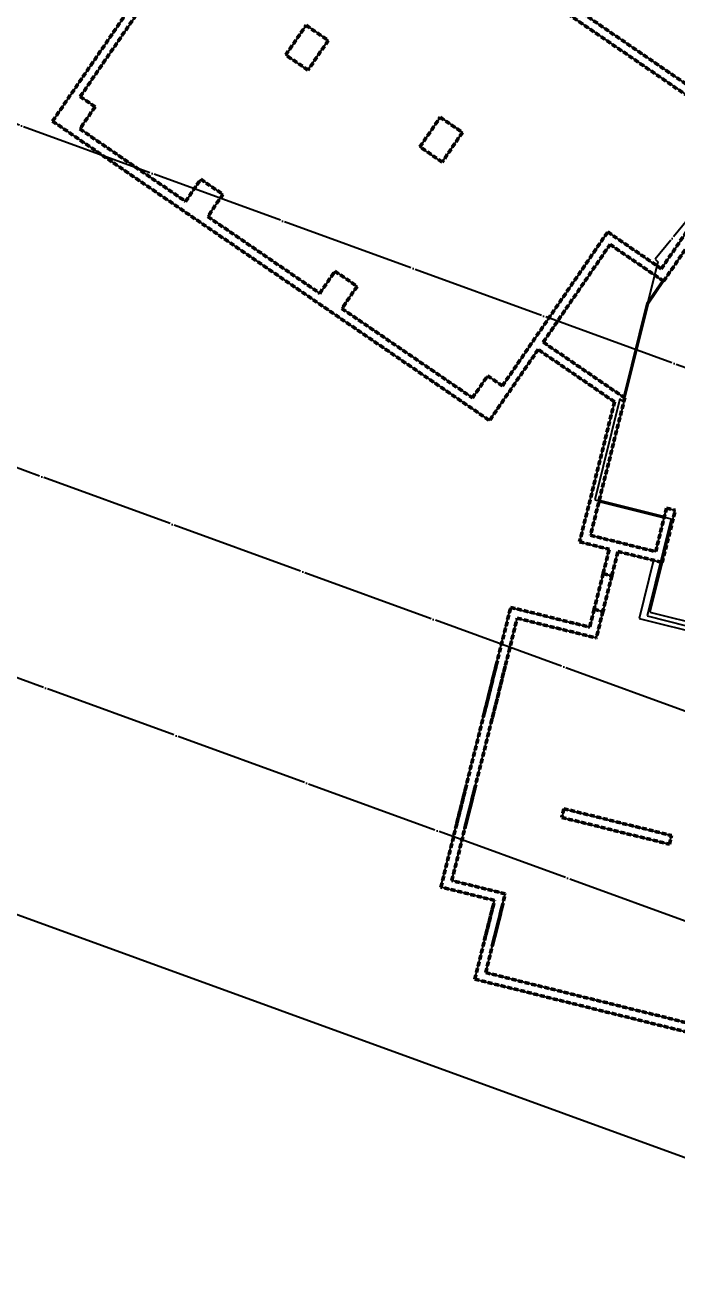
# Model space of a CAD drawing. Extents: x -1102843 to -728745, y -1929973 to -1633103.
# Drawn here: x -1041214 to -1026664, y -1843439 to -1815493 of the extents above; entities that cross this region are included whole.
import ezdxf

# ---------------------------------------------------------------- set-up
doc = ezdxf.new("R2010")
doc.units = 0
doc.header["$LTSCALE"] = 100
doc.header["$MEASUREMENT"] = 0
doc.linetypes.add('CEN', pattern=[62, 60, -1, 0, -1])
doc.linetypes.add('HIDDEN', pattern=[0.375, 0.25, -0.125])
doc.layers.get('DEFPOINTS').update_dxf_attribs({"color": 114, "linetype": 'CONTINUOUS'})
for name, color, linetype in [('!!0-Cen', 174, 'CEN'), ('!!0-WALL', 2, 'CONTINUOUS'), ('7DIM', 7, 'CONTINUOUS'), ('Dim', 7, 'CONTINUOUS')]:
    doc.layers.add(name, color=color, linetype=linetype)
for name, color, linetype, plot in [('!!0-비내력(경량_출력금지)', 91, 'CONTINUOUS', False), ('!!0-비내력벽(조적_출력금지)', 92, 'CONTINUOUS', False), ('DEFPOINT', 135, 'CONTINUOUS', False)]:
    doc.layers.add(name, color=color, linetype=linetype, plot=plot)
doc.layers.add('!!0-하부골조', color=5, linetype='HIDDEN', lineweight=50)
doc.styles.add('굴림', font='gulim.ttc')
doc.styles.add('나눔고딕', font='gulim.ttc')
doc.styles.add('돋움', font='gulim.ttc', dxfattribs={"width": 0.8})
doc.dimstyles.new('DIM1', dxfattribs={"dimscale": 300, "dimtxt": 3, "dimasz": 1, "dimexe": 2, "dimexo": 3, "dimgap": 1.1, "dimtad": 1, "dimdec": 0, "dimdsep": 46, "dimtxsty": '돋움', "dimblk": 'DIMDOT', "dimcen": 1.25, "dimclrd": 256, "dimclre": 7, "dimclrt": 20, "dimadec": 0, "dimazin": 0, "dimtfac": 1, "dimtdec": 0, "dimtix": 1, "dimtmove": 2, "dimatfit": 2, "dimfxl": 1, "dimtolj": 1, "dimarcsym": 0})

# ---------------------------------------------------------------- blocks, each defined once
blk = doc.blocks.new('DIMDOT')
at = {"layer": '7DIM'}
blk.add_line((-1.5, 0), (1.5, 0), dxfattribs=at)
for radius in [0.6, 0.28]:
    blk.add_circle((0, 0), radius, dxfattribs=at)
blk = doc.blocks.new('*D395')
at = {"layer": 'DEFPOINTS', "color": 0, "transparency": 16777216}
for p in [(-1024741, -1841397, 0), (-1017035, -1844201, 0), (-1020113, -1852659)]:
    blk.add_point(p, dxfattribs=at)
at = {"layer": 'Dim', "color": 7, "lineweight": -2, "transparency": 16777216}
for p, q in [((-1025356, -1843088), (-1028229, -1850982)), ((-1017651, -1845893), (-1020524, -1853786))]:
    blk.add_line(p, q, dxfattribs=at)
at = {"layer": 'Dim', "lineweight": -2, "transparency": 16777216}
blk.add_line((-1027255, -1850059), (-1020677, -1852453), dxfattribs=at)
at = {"layer": 'Dim', "lineweight": -2, "transparency": 16777216, "xscale": 600, "yscale": 600, "zscale": 600}
for p, rotation in [((-1027819, -1849854), 160.0000000027658), ((-1020113, -1852659), 340.0000000027657)]:
    blk.add_blockref('DIMDOT', p, dxfattribs=dict(at, rotation=rotation))
at = {"layer": 'Dim', "color": 3, "transparency": 16777216, "insert": (-1023483, -1849930), "char_height": 1500, "attachment_point": 5, "rotation": 340, "style": '굴림'}
blk.add_mtext('\\A1;8200', dxfattribs=at)
blk = doc.blocks.new('*D399')
at = {"layer": 'DEFPOINTS', "color": 0, "transparency": 16777216}
for p in [(-1024741, -1841397, 0), (-920247, -1879429, 0), (-924693, -1891645)]:
    blk.add_point(p, dxfattribs=at)
at = {"layer": 'Dim', "color": 7, "lineweight": -2, "transparency": 16777216}
for p, q in [((-1025356, -1843088), (-1029597, -1854740)), ((-920862, -1881121), (-925103, -1892773))]:
    blk.add_line(p, q, dxfattribs=at)
at = {"layer": 'Dim', "lineweight": -2, "transparency": 16777216}
blk.add_line((-1028623, -1853818), (-925257, -1891440), dxfattribs=at)
at = {"layer": 'Dim', "lineweight": -2, "transparency": 16777216, "xscale": 600, "yscale": 600, "zscale": 600}
for p, rotation in [((-1029187, -1853613), 160.0000000027339), ((-924693, -1891645), 340.0000000027339)]:
    blk.add_blockref('DIMDOT', p, dxfattribs=dict(at, rotation=rotation))
at = {"layer": 'Dim', "color": 3, "transparency": 16777216, "insert": (-976457, -1871303), "char_height": 1500, "attachment_point": 5, "rotation": 340, "style": '굴림'}
blk.add_mtext('\\A1;111200', dxfattribs=at)
blk = doc.blocks.new('*D400')
at = {"layer": 'DEFPOINTS', "color": 0, "transparency": 16777216}
for p in [(-1037616, -1801630, 0), (-1059376, -1823507), (-1047193, -1827941, 0)]:
    blk.add_point(p, dxfattribs=at)
at = {"layer": 'Dim', "color": 7, "lineweight": -2, "transparency": 16777216}
for p, q in [((-1039307, -1801014), (-1050927, -1796785)), ((-1048884, -1827326), (-1060503, -1823096))]:
    blk.add_line(p, q, dxfattribs=at)
at = {"layer": 'Dim', "lineweight": -2, "transparency": 16777216}
blk.add_line((-1050004, -1797759), (-1059171, -1822943), dxfattribs=at)
at = {"layer": 'Dim', "lineweight": -2, "transparency": 16777216, "xscale": 600, "yscale": 600, "zscale": 600}
for p, rotation in [((-1049799, -1797195), 70.00000000199519), ((-1059376, -1823507), 250.0000000019951)]:
    blk.add_blockref('DIMDOT', p, dxfattribs=dict(at, rotation=rotation))
at = {"layer": 'Dim', "color": 3, "transparency": 16777216, "insert": (-1055913, -1809869), "char_height": 1500, "attachment_point": 5, "rotation": 70, "style": '굴림'}
blk.add_mtext('\\A1;28000', dxfattribs=at)
blk = doc.blocks.new('*D425')
at = {"layer": 'DEFPOINTS', "color": 0, "transparency": 16777216}
for p in [(-1048878, -1806257), (-1040421, -1809335), (-1043225, -1817041)]:
    blk.add_point(p, dxfattribs=at)
at = {"layer": 'Dim', "color": 7, "lineweight": -2, "transparency": 16777216}
for p, q in [((-1042112, -1808720), (-1050005, -1805847)), ((-1044917, -1816425), (-1052810, -1813552))]:
    blk.add_line(p, q, dxfattribs=at)
at = {"layer": 'Dim', "lineweight": -2, "transparency": 16777216}
blk.add_line((-1051477, -1813399), (-1049083, -1806821), dxfattribs=at)
at = {"layer": 'Dim', "lineweight": -2, "transparency": 16777216, "xscale": 600, "yscale": 600, "zscale": 600}
for p, rotation in [((-1048878, -1806257), 70.00000000272604), ((-1051682, -1813963), 250.000000002726)]:
    blk.add_blockref('DIMDOT', p, dxfattribs=dict(at, rotation=rotation))
at = {"layer": 'Dim', "color": 3, "transparency": 16777216, "insert": (-1051606, -1809627), "char_height": 1500, "attachment_point": 5, "rotation": 70, "style": '굴림'}
blk.add_mtext('\\A1;8200', dxfattribs=at)

msp = doc.modelspace()

# ---------------------------------------------------------------- linework, layer by layer
at = {"layer": '!!0-Cen', "ltscale": 0.5}
for p, q in [((-910249.2, -1865440, 0), (-1043225.1, -1817040.7, 0)), ((-912711.8, -1872205.8, 0), (-1045687.7, -1823806.5, 0)), ((-991280.9, -1848291.4, 0), (-1047192.6, -1827941.2, 0))]:
    msp.add_line(p, q, dxfattribs=at)
at = {"layer": '!!0-Cen', "ltscale": 0.5, "elevation": 0}
msp.add_lwpolyline([(-1024836.4, -1817897.5), (-1027153, -1820718.1), (-1027087.7, -1820771.8), (-1027864.3, -1823886.7), (-1027937, -1823827), (-1028499.7, -1826083.6), (-1026792, -1826509.4), (-1027331.4, -1828673.2), (-1021529.1, -1830119.9)], dxfattribs=at)
at = {"layer": '!!0-WALL'}
for p, q in [((-1040599.7, -1817636.5, 0), (-1035701.8, -1810482.5, 0)), ((-1035701.8, -1810482.5, 0), (-1024222.3, -1818341.7, 0)), ((-1039982.7, -1817089.3, 0), (-1038084.6, -1814316.8, 0)), ((-1029469.5, -1814991.7, 0), (-1025360.2, -1817805, 0)), ((-1035394.6, -1816158.5, 0), (-1034942.7, -1815498.4, 0)), ((-1034942.7, -1815498.4, 0), (-1034447.6, -1815837.3, 0)), ((-1034447.6, -1815837.3, 0), (-1034899.6, -1816497.4, 0)), ((-1034899.6, -1816497.4, 0), (-1035394.6, -1816158.5, 0)), ((-1039652.7, -1817315.3, 0), (-1039991.6, -1817810.4, 0)), ((-1039982.7, -1817089.3, 0), (-1039652.7, -1817315.3, 0)), ((-1032399.4, -1818209.2, 0), (-1031947.4, -1817549, 0)), ((-1031947.4, -1817549, 0), (-1031452.3, -1817888, 0)), ((-1040599.7, -1817636.5, 0), (-1030846.5, -1824313.8, 0)), ((-1039991.6, -1817810.4, 0), (-1037631.7, -1819426.1, 0)), ((-1031452.3, -1817888, 0), (-1031904.3, -1818548.1, 0)), ((-1026961, -1821205.3, 0), (-1024865.2, -1818144, 0)), ((-1031904.3, -1818548.1, 0), (-1032399.4, -1818209.2, 0)), ((-1027013.1, -1820927.3, 0), (-1025369.1, -1818526.1, 0)), ((-1037631.7, -1819426.1, 0), (-1037292.8, -1818931, 0)), ((-1037292.8, -1818931, 0), (-1036797.7, -1819269.9, 0)), ((-1036797.7, -1819269.9, 0), (-1037136.6, -1819765, 0)), ((-1037136.6, -1819765, 0), (-1034636.5, -1821476.7, 0)), ((-1030559.6, -1823540.7, 0), (-1028209.5, -1820108.1, 0)), ((-1027013.1, -1820927.3, 0), (-1028209.5, -1820108.1, 0)), ((-1029648.9, -1822564.5, 0), (-1028157.5, -1820386.1, 0)), ((-1026961, -1821205.3, 0), (-1028157.5, -1820386.1, 0)), ((-1034636.5, -1821476.7, 0), (-1034297.5, -1820981.6, 0)), ((-1034297.5, -1820981.6, 0), (-1033802.4, -1821320.6, 0)), ((-1033802.4, -1821320.6, 0), (-1034141.4, -1821815.7, 0)), ((-1034141.4, -1821815.7, 0), (-1031228.6, -1823809.9, 0)), ((-1027829.7, -1823810, 0), (-1029648.9, -1822564.5, 0)), ((-1029761.9, -1822729.6, 0), (-1030846.5, -1824313.8, 0)), ((-1028057.4, -1823896.5, 0), (-1029761.9, -1822729.6, 0)), ((-1031228.6, -1823809.9, 0), (-1030889.7, -1823314.8, 0)), ((-1030889.7, -1823314.8, 0), (-1030559.6, -1823540.7, 0)), ((-1028057.4, -1823896.5, 0), (-1028836.2, -1827020, 0)), ((-1027829.7, -1823810, 0), (-1028593.8, -1826874.4, 0)), ((-1027138.3, -1827237.3, 0), (-1026896.4, -1826267, 0)), ((-1026896.4, -1826267, 0), (-1026702.3, -1826315.3, 0)), ((-1026992.7, -1827479.7, 0), (-1026702.3, -1826315.3, 0)), ((-1028836.2, -1827020, 0), (-1028176.4, -1827184.6, 0)), ((-1028593.8, -1826874.4, 0), (-1027138.3, -1827237.3, 0)), ((-1028311.9, -1827727.9, 0), (-1028176.4, -1827184.6, 0)), ((-1028117.8, -1827776.3, 0), (-1027982.4, -1827232.9, 0)), ((-1027982.4, -1827232.9, 0), (-1026992.7, -1827479.7, 0)), ((-1028311.9, -1827727.9), (-1028510.3, -1828523.6)), ((-1028117.8, -1827776.3), (-1028316.2, -1828571.9)), ((-1028311.9, -1827727.9, 0), (-1028117.8, -1827776.3, 0)), ((-1031930.9, -1834720.1, 0), (-1030375.4, -1828481.1, 0)), ((-1030375.4, -1828481.1, 0), (-1028609.5, -1828921.4, 0)), ((-1031688.5, -1834574.4, 0), (-1030229.7, -1828723.5, 0)), ((-1030229.7, -1828723.5, 0), (-1028463.8, -1829163.8, 0)), ((-1028510.3, -1828523.6, 0), (-1028609.5, -1828921.4, 0)), ((-1028510.3, -1828523.6, 0), (-1028316.2, -1828571.9, 0)), ((-1028316.2, -1828571.9, 0), (-1028463.8, -1829163.8, 0)), ((-1030689.9, -1829742.5), (-1030985, -1830926.2)), ((-1030495.8, -1829790.9), (-1030791, -1830974.6)), ((-1031372.1, -1832478.7, 0), (-1031594.7, -1833371.4, 0)), ((-1031178.1, -1832527.1, 0), (-1031400.6, -1833419.8, 0)), ((-1029186.6, -1832972.1, 0), (-1029234.9, -1833166.2, 0)), ((-1029186.6, -1832972.1, 0), (-1026785.1, -1833570.8, 0)), ((-1029234.9, -1833166.2, 0), (-1026833.5, -1833764.9, 0)), ((-1026834, -1833764.8, 0), (-1026785.6, -1833570.7, 0)), ((-1030495, -1834872, 0), (-1031688.5, -1834574.4, 0)), ((-1030737.5, -1835017.6, 0), (-1031930.9, -1834720.1, 0)), ((-1030932.9, -1836628.2, 0), (-1030495, -1834872, 0)), ((-1031175.4, -1836773.9, 0), (-1030737.5, -1835017.6, 0)), ((-1030761.7, -1835114.7), (-1030960.1, -1835910.3)), ((-1030567.6, -1835163.1), (-1030766, -1835958.7)), ((-1031175.4, -1836773.9, 0), (-1022714.4, -1838883.4, 0)), ((-1030932.9, -1836628.2, 0), (-1024218.5, -1838302.3, 0))]:
    msp.add_line(p, q, dxfattribs=at)
at = {"layer": '!!0-비내력(경량_출력금지)'}
for p, q in [((-1027333.7, -1821696.5, 0), (-1026985.8, -1821188.3, 0)), ((-1027305.9, -1821709, 0), (-1026961, -1821205.3, 0)), ((-1027333.7, -1821696.5, 0), (-1027850.4, -1823768.7, 0)), ((-1027305.9, -1821709, 0), (-1027824.7, -1823789.8, 0)), ((-1028406.3, -1826122.4, 0), (-1026950.8, -1826485.3, 0)), ((-1028399, -1826093.3, 0), (-1026943.6, -1826456.2, 0))]:
    msp.add_line(p, q, dxfattribs=at)
at = {"layer": '!!0-비내력벽(조적_출력금지)'}
for p, q in [((-1027186.7, -1827431.3, 0), (-1027510.9, -1828731.5, 0)), ((-1026992.7, -1827479.7, 0), (-1027268.4, -1828585.8, 0)), ((-1027510.9, -1828731.5, 0), (-1024823.2, -1829401.6, 0)), ((-1027268.4, -1828585.8, 0), (-1024774.8, -1829207.6, 0))]:
    msp.add_line(p, q, dxfattribs=at)
at = {"layer": '!!0-하부골조', "ltscale": 4}
for p, q in [((-1040599.7, -1817636.5, 0), (-1035701.8, -1810482.5, 0)), ((-1035701.8, -1810482.5, 0), (-1024222.3, -1818341.7, 0)), ((-1039982.7, -1817089.3, 0), (-1038084.6, -1814316.8, 0)), ((-1029469.5, -1814991.7, 0), (-1025360.2, -1817805, 0)), ((-1035394.6, -1816158.5, 0), (-1034942.7, -1815498.4, 0)), ((-1034942.7, -1815498.4, 0), (-1034447.6, -1815837.3, 0)), ((-1034447.6, -1815837.3, 0), (-1034899.6, -1816497.4, 0)), ((-1034899.6, -1816497.4, 0), (-1035394.6, -1816158.5, 0)), ((-1039652.7, -1817315.3, 0), (-1039991.6, -1817810.4, 0)), ((-1039982.7, -1817089.3, 0), (-1039652.7, -1817315.3, 0)), ((-1032399.4, -1818209.2, 0), (-1031947.4, -1817549, 0)), ((-1031947.4, -1817549, 0), (-1031452.3, -1817888, 0)), ((-1040599.7, -1817636.5, 0), (-1030846.5, -1824313.8, 0)), ((-1039991.6, -1817810.4, 0), (-1037631.7, -1819426.1, 0)), ((-1031452.3, -1817888, 0), (-1031904.3, -1818548.1, 0)), ((-1026961, -1821205.3, 0), (-1024865.2, -1818144, 0)), ((-1031904.3, -1818548.1, 0), (-1032399.4, -1818209.2, 0)), ((-1027013.1, -1820927.3, 0), (-1025369.1, -1818526.1, 0)), ((-1037631.7, -1819426.1, 0), (-1037292.8, -1818931, 0)), ((-1037292.8, -1818931, 0), (-1036797.7, -1819269.9, 0)), ((-1036797.7, -1819269.9, 0), (-1037136.6, -1819765, 0)), ((-1037136.6, -1819765, 0), (-1034636.5, -1821476.7, 0)), ((-1030559.6, -1823540.7, 0), (-1028209.5, -1820108.1, 0)), ((-1027013.1, -1820927.3, 0), (-1028209.5, -1820108.1, 0)), ((-1029648.9, -1822564.5, 0), (-1028157.5, -1820386.1, 0)), ((-1026961, -1821205.3, 0), (-1028157.5, -1820386.1, 0)), ((-1034636.5, -1821476.7, 0), (-1034297.5, -1820981.6, 0)), ((-1034297.5, -1820981.6, 0), (-1033802.4, -1821320.6, 0)), ((-1033802.4, -1821320.6, 0), (-1034141.4, -1821815.7, 0)), ((-1034141.4, -1821815.7, 0), (-1031228.6, -1823809.9, 0)), ((-1027829.7, -1823810, 0), (-1029648.9, -1822564.5, 0)), ((-1029761.9, -1822729.6, 0), (-1030846.5, -1824313.8, 0)), ((-1028057.4, -1823896.5, 0), (-1029761.9, -1822729.6, 0)), ((-1031228.6, -1823809.9, 0), (-1030889.7, -1823314.8, 0)), ((-1030889.7, -1823314.8, 0), (-1030559.6, -1823540.7, 0)), ((-1028057.4, -1823896.5, 0), (-1028836.2, -1827020, 0)), ((-1027829.7, -1823810, 0), (-1028593.8, -1826874.4, 0)), ((-1027138.3, -1827237.3, 0), (-1026896.4, -1826267, 0)), ((-1026896.4, -1826267, 0), (-1026702.3, -1826315.3, 0)), ((-1026992.7, -1827479.7, 0), (-1026702.3, -1826315.3, 0)), ((-1028836.2, -1827020, 0), (-1028176.4, -1827184.6, 0)), ((-1028593.8, -1826874.4, 0), (-1027138.3, -1827237.3, 0)), ((-1028311.9, -1827727.9, 0), (-1028176.4, -1827184.6, 0)), ((-1028117.8, -1827776.3, 0), (-1027982.4, -1827232.9, 0)), ((-1027982.4, -1827232.9, 0), (-1026992.7, -1827479.7, 0)), ((-1028311.9, -1827727.9), (-1028510.3, -1828523.6)), ((-1028117.8, -1827776.3), (-1028316.2, -1828571.9)), ((-1028311.9, -1827727.9, 0), (-1028117.8, -1827776.3, 0)), ((-1031930.9, -1834720.1, 0), (-1030375.4, -1828481.1, 0)), ((-1030375.4, -1828481.1, 0), (-1028609.5, -1828921.4, 0)), ((-1031688.5, -1834574.4, 0), (-1030229.7, -1828723.5, 0)), ((-1030229.7, -1828723.5, 0), (-1028463.8, -1829163.8, 0)), ((-1028510.3, -1828523.6, 0), (-1028609.5, -1828921.4, 0)), ((-1028510.3, -1828523.6, 0), (-1028316.2, -1828571.9, 0)), ((-1028316.2, -1828571.9, 0), (-1028463.8, -1829163.8, 0)), ((-1030689.9, -1829742.5), (-1030985, -1830926.2)), ((-1030495.8, -1829790.9), (-1030791, -1830974.6)), ((-1031372.1, -1832478.7, 0), (-1031594.7, -1833371.4, 0)), ((-1031178.1, -1832527.1, 0), (-1031400.6, -1833419.8, 0)), ((-1029186.6, -1832972.1, 0), (-1029234.9, -1833166.2, 0)), ((-1029186.6, -1832972.1, 0), (-1026785.1, -1833570.8, 0)), ((-1029234.9, -1833166.2, 0), (-1026833.5, -1833764.9, 0)), ((-1026834, -1833764.8, 0), (-1026785.6, -1833570.7, 0)), ((-1030495, -1834872, 0), (-1031688.5, -1834574.4, 0)), ((-1030737.5, -1835017.6, 0), (-1031930.9, -1834720.1, 0)), ((-1030932.9, -1836628.2, 0), (-1030495, -1834872, 0)), ((-1031175.4, -1836773.9, 0), (-1030737.5, -1835017.6, 0)), ((-1030761.7, -1835114.7), (-1030960.1, -1835910.3)), ((-1030567.6, -1835163.1), (-1030766, -1835958.7)), ((-1031175.4, -1836773.9, 0), (-1022714.4, -1838883.4, 0)), ((-1030932.9, -1836628.2, 0), (-1024218.5, -1838302.3, 0))]:
    msp.add_line(p, q, dxfattribs=at)
at = {"layer": 'DEFPOINT', "linetype": 'Continuous'}
msp.add_line((-915914.8, -1881006.1, 0), (-1048890.7, -1832606.8, 0), dxfattribs=at)

# ---------------------------------------------------------------- dimensions: what is measured, and where the dimension line sits
at = {"layer": 'Dim'}
for p1, p2, distance, picture, middle in [((-1037616, -1801629.8, 0), (-1047192.6, -1827941.2, 0), -12965.1, '*D400', (-1055913.4, -1809868.5)), ((-1043225.1, -1817040.7, 0), (-1040420.6, -1809335.2, 0), 9000, '*D425', (-1051606, -1809627.2)), ((-1024740.6, -1841396.7, 0), (-920246.8, -1879429.4, 0), -13000, '*D399', (-976457.4, -1871303.1)), ((-1024740.6, -1841396.7, 0), (-1017035.1, -1844201.3, 0), -9000, '*D395', (-1023483.5, -1849930.3))]:
    dim = msp.add_aligned_dim(p1=p1, p2=p2, distance=distance, dimstyle='DIM1', override={"dimscale": 600, "dimtxt": 2.5, "dimtxsty": '나눔고딕', "dimclrt": 3}, dxfattribs=at)
    dim.commit()
    dim.dimension.update_dxf_attribs({"geometry": picture, "text_midpoint": middle})

doc.saveas('drawing.dxf')
